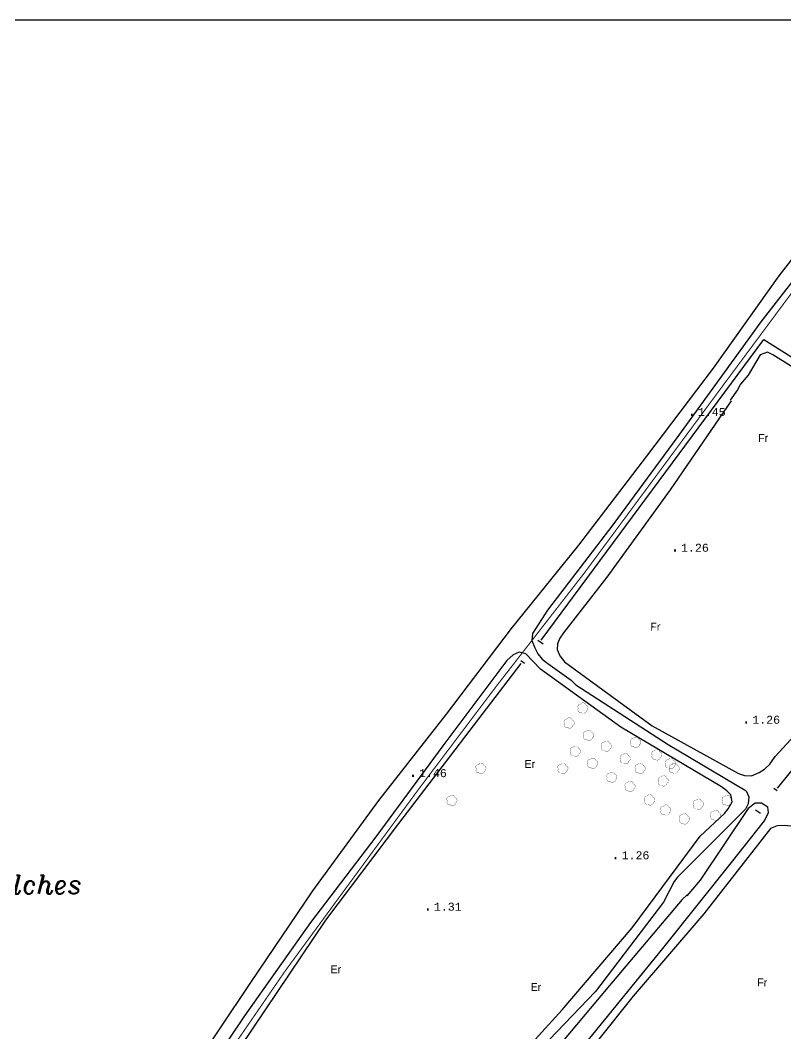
# Model space of a CAD drawing. Extents: x 742400 to 743200, y 4404200 to 4404700.
# Drawn here: x 742571.9 to 742715.3, y 4404510.2 to 4404700 of the extents above; entities that cross this region are included whole.
import ezdxf
from ezdxf.enums import TextEntityAlignment as Align

# ---------------------------------------------------------------- set-up
doc = ezdxf.new("R2010")
doc.units = 0
doc.header["$MEASUREMENT"] = 0
for name, color, linetype in [('2', 7, 'CONTINUOUS'), ('24', 7, 'CONTINUOUS'), ('33', 7, 'CONTINUOUS'), ('41', 7, 'CONTINUOUS'), ('42', 7, 'CONTINUOUS'), ('46', 7, 'CONTINUOUS'), ('50', 7, 'CONTINUOUS'), ('54', 7, 'CONTINUOUS'), ('6', 7, 'CONTINUOUS')]:
    doc.layers.add(name, color=color, linetype=linetype)
doc.styles.add('ITALICC', font='italicc', dxfattribs={"height": 0.2})
doc.styles.add('MONOTXT', font='monotxt', dxfattribs={"height": 0.2})
doc.styles.get("Standard").update_dxf_attribs({"font": 'txt', "height": 0.2})

msp = doc.modelspace()

# ---------------------------------------------------------------- linework, layer by layer
at = {"layer": '2', "color": 7, "linetype": 'Continuous'}
msp.add_3dface([(743199.9999999999, 4404200), (743199.9999999999, 4404700), (742399.9999999999, 4404700), (742399.9999999999, 4404200)], dxfattribs=at)
at = {"layer": '33', "color": 5, "linetype": 'Continuous', "extrusion": (0.7695616941165053, -0.638572469613696, 0), "const_width": 0.05, "elevation": -2241064.013632}
msp.add_lwpolyline([(3863848.046188422, 1.57), (3863781.475827149, 2.01)], dxfattribs=at)
at = {"layer": '33', "color": 5, "linetype": 'Continuous'}
for points in [[(742669.4999999999, 4404583.87, 1.74), (742711.2000000002, 4404640.18, 1.6), (742758.1199999999, 4404610.65, 1.34), (742713.72, 4404556.13, 1.56)], [(742607.92, 4404500, 2.17), (742611.0600000002, 4404504.54, 2.17), (742629.1800000002, 4404531.44, 1.94), (742642.86, 4404549.53, 1.9), (742665.74, 4404579.51, 1.74)]]:
    msp.add_polyline3d(points, dxfattribs=at)
at = {"layer": '41', "color": 3, "linetype": 'Continuous'}
for points in [[(742719.53, 4404633.2, 1.58), (742712.89, 4404637.35, 1.45), (742711.9400000002, 4404637.82, 1.43), (742710.5499999998, 4404637.31, 1.43), (742708.26, 4404633.55, 1.43), (742706.87, 4404631.81, 1.43), (742706.27, 4404630.76, 1.4), (742704.9200000002, 4404628.82, 1.4)], [(742705.1, 4404628.72, 1.64), (742693.6699999998, 4404612.06, 1.6), (742681.82, 4404595.68, 1.59), (742673.71, 4404585.27, 1.56), (742673.01, 4404584.25, 1.56), (742672.57, 4404583.22, 1.55), (742672.4899999999, 4404582.13, 1.55), (742672.9799999999, 4404580.97, 1.55), (742673.89, 4404579.82, 1.55), (742690.3, 4404567.86, 1.45), (742706.4799999999, 4404558.93, 1.45), (742707.61, 4404558.55, 1.47), (742708.91, 4404558.48, 1.51), (742710.32, 4404559.12, 1.51), (742711.36, 4404559.72, 1.53), (742712.3499999999, 4404560.66, 1.53), (742713.3200000002, 4404562.060000001, 1.54), (742727.3, 4404577.18, 1.72)], [(742769.94, 4404500, 2.15), (742773.2, 4404504.42, 2.11), (742775.79, 4404508.96, 2.11), (742776.0399999998, 4404510.03, 2.11), (742775.7099999998, 4404510.99, 2.11), (742758.57, 4404522.61, 1.94), (742741.7299999999, 4404533.57, 1.95), (742724.3299999998, 4404544.4, 1.9), (742717.7900000002, 4404548.51, 1.83), (742716.42, 4404549.05, 1.83), (742715.02, 4404549.13, 1.83), (742713.7, 4404549.07, 1.83), (742712.4999999999, 4404548.57, 1.83), (742699.9899999999, 4404532.63, 1.83), (742686.75, 4404517.21, 1.83), (742673.36, 4404500.45, 1.84), (742673.01, 4404500, 1.84)]]:
    msp.add_polyline3d(points, dxfattribs=at)
at = {"layer": '42', "color": 3, "linetype": 'Continuous', "const_width": 0.05}
for points, elevation in [([(742677.9500000002, 4404570.44), (742677.54, 4404570.17), (742677.27, 4404570.17), (742677.01, 4404570.32), (742676.7299999999, 4404570.32), (742676.5, 4404570.48), (742676.3699999999, 4404570.78), (742676.4400000002, 4404571.11), (742676.34, 4404571.37), (742676.3899999999, 4404571.62), (742676.6, 4404571.85), (742676.8999999998, 4404571.9), (742677.11, 4404572.11), (742677.4599999998, 4404572.14), (742677.7399999999, 4404572), (742677.91, 4404571.69), (742678.15, 4404571.55), (742678.29, 4404571.26), (742678.2299999999, 4404570.88), (742678.02, 4404570.68), (742677.9500000002, 4404570.44)], 1.75), ([(742675.3799999999, 4404567.66), (742674.97, 4404567.39), (742674.7, 4404567.39), (742674.44, 4404567.54), (742674.1599999998, 4404567.54), (742673.93, 4404567.7), (742673.8, 4404568), (742673.87, 4404568.33), (742673.7699999998, 4404568.59), (742673.82, 4404568.84), (742674.03, 4404569.07), (742674.3299999998, 4404569.12), (742674.5400000002, 4404569.33), (742674.89, 4404569.36), (742675.17, 4404569.22), (742675.3399999999, 4404568.91), (742675.58, 4404568.77), (742675.72, 4404568.48), (742675.66, 4404568.1), (742675.45, 4404567.9), (742675.3799999999, 4404567.66)], 1.75), ([(742679.01, 4404565.34), (742678.5999999999, 4404565.07), (742678.3299999998, 4404565.07), (742678.07, 4404565.22), (742677.7900000002, 4404565.22), (742677.56, 4404565.38), (742677.43, 4404565.68), (742677.4999999999, 4404566.01), (742677.4, 4404566.27), (742677.45, 4404566.52), (742677.66, 4404566.75), (742677.9599999998, 4404566.8), (742678.17, 4404567.01), (742678.5199999998, 4404567.04), (742678.8, 4404566.9), (742678.97, 4404566.59), (742679.21, 4404566.45), (742679.3499999999, 4404566.16), (742679.2900000002, 4404565.78), (742679.0799999998, 4404565.58), (742679.01, 4404565.34)], 1.75), ([(742682.35, 4404563.3), (742681.94, 4404563.03), (742681.67, 4404563.03), (742681.41, 4404563.18), (742681.13, 4404563.18), (742680.9, 4404563.34), (742680.7699999998, 4404563.64), (742680.84, 4404563.97), (742680.74, 4404564.23), (742680.7899999998, 4404564.48), (742681, 4404564.71), (742681.2999999998, 4404564.76), (742681.51, 4404564.97), (742681.86, 4404565), (742682.1399999999, 4404564.86), (742682.31, 4404564.55), (742682.55, 4404564.41), (742682.69, 4404564.12), (742682.63, 4404563.74), (742682.4199999998, 4404563.54), (742682.35, 4404563.3)], 1.75), ([(742687.8299999998, 4404564.04), (742687.4199999998, 4404563.77), (742687.1499999998, 4404563.77), (742686.8899999999, 4404563.92), (742686.61, 4404563.92), (742686.3799999999, 4404564.08), (742686.2499999999, 4404564.38), (742686.32, 4404564.71), (742686.2199999999, 4404564.97), (742686.27, 4404565.22), (742686.4799999999, 4404565.45), (742686.7800000001, 4404565.5), (742686.9899999999, 4404565.71), (742687.34, 4404565.74), (742687.6199999999, 4404565.6), (742687.79, 4404565.29), (742688.03, 4404565.15), (742688.1699999998, 4404564.86), (742688.11, 4404564.48), (742687.8999999998, 4404564.28), (742687.8299999998, 4404564.04)], 1.73), ([(742676.54, 4404562.36), (742676.1299999999, 4404562.09), (742675.8599999999, 4404562.09), (742675.5999999999, 4404562.24), (742675.3200000002, 4404562.24), (742675.0899999999, 4404562.4), (742674.9599999998, 4404562.7), (742675.03, 4404563.03), (742674.93, 4404563.29), (742674.9799999999, 4404563.54), (742675.19, 4404563.77), (742675.4899999999, 4404563.82), (742675.7, 4404564.03), (742676.05, 4404564.060000001), (742676.3299999998, 4404563.92), (742676.5, 4404563.61), (742676.74, 4404563.47), (742676.8799999999, 4404563.18), (742676.82, 4404562.8), (742676.6099999999, 4404562.6), (742676.54, 4404562.36)], 1.75), ([(742691.81, 4404561.69), (742691.4, 4404561.42), (742691.1299999999, 4404561.42), (742690.87, 4404561.57), (742690.59, 4404561.57), (742690.3599999999, 4404561.73), (742690.23, 4404562.03), (742690.3, 4404562.36), (742690.2, 4404562.62), (742690.2499999999, 4404562.87), (742690.4599999998, 4404563.1), (742690.76, 4404563.15), (742690.9699999999, 4404563.36), (742691.32, 4404563.39), (742691.6, 4404563.25), (742691.77, 4404562.94), (742692.01, 4404562.8), (742692.1499999998, 4404562.51), (742692.09, 4404562.13), (742691.8799999999, 4404561.93), (742691.81, 4404561.69)], 1.73), ([(742658.8499999999, 4404559.13), (742658.4400000002, 4404558.86), (742658.17, 4404558.86), (742657.9099999998, 4404559.01), (742657.6299999999, 4404559.01), (742657.3999999998, 4404559.17), (742657.27, 4404559.47), (742657.34, 4404559.8), (742657.2399999999, 4404560.060000001), (742657.29, 4404560.31), (742657.5, 4404560.54), (742657.8, 4404560.59), (742658.01, 4404560.8), (742658.36, 4404560.83), (742658.64, 4404560.69), (742658.81, 4404560.38), (742659.05, 4404560.24), (742659.19, 4404559.95), (742659.13, 4404559.57), (742658.92, 4404559.37), (742658.8499999999, 4404559.13)], 1.75), ([(742674.21, 4404559.12), (742673.8, 4404558.85), (742673.53, 4404558.85), (742673.27, 4404559), (742672.9899999999, 4404559), (742672.76, 4404559.16), (742672.6299999999, 4404559.46), (742672.7, 4404559.79), (742672.6, 4404560.05), (742672.65, 4404560.3), (742672.8599999999, 4404560.53), (742673.16, 4404560.58), (742673.3699999999, 4404560.79), (742673.7199999999, 4404560.82), (742673.9999999999, 4404560.68), (742674.17, 4404560.37), (742674.41, 4404560.23), (742674.55, 4404559.94), (742674.4899999999, 4404559.56), (742674.2799999998, 4404559.36), (742674.21, 4404559.12)], 1.75), ([(742679.78, 4404560.1), (742679.37, 4404559.83), (742679.0999999999, 4404559.83), (742678.8399999999, 4404559.98), (742678.56, 4404559.98), (742678.3299999998, 4404560.14), (742678.2, 4404560.44), (742678.27, 4404560.77), (742678.17, 4404561.03), (742678.2199999999, 4404561.28), (742678.43, 4404561.51), (742678.7299999999, 4404561.56), (742678.94, 4404561.77), (742679.2900000002, 4404561.8), (742679.57, 4404561.66), (742679.74, 4404561.35), (742679.98, 4404561.21), (742680.1199999999, 4404560.92), (742680.06, 4404560.54), (742679.8499999999, 4404560.34), (742679.78, 4404560.1)], 1.73), ([(742685.88, 4404560.99), (742685.4699999999, 4404560.72), (742685.2, 4404560.72), (742684.94, 4404560.87), (742684.6600000001, 4404560.87), (742684.43, 4404561.03), (742684.3, 4404561.33), (742684.3699999999, 4404561.66), (742684.27, 4404561.92), (742684.32, 4404562.17), (742684.53, 4404562.4), (742684.8299999998, 4404562.45), (742685.04, 4404562.66), (742685.3899999999, 4404562.69), (742685.67, 4404562.55), (742685.84, 4404562.24), (742686.08, 4404562.1), (742686.2199999999, 4404561.810000001), (742686.16, 4404561.43), (742685.95, 4404561.23), (742685.88, 4404560.99)], 1.73), ([(742688.6799999998, 4404559.13), (742688.2699999998, 4404558.86), (742688, 4404558.86), (742687.7399999999, 4404559.01), (742687.4599999998, 4404559.01), (742687.2299999999, 4404559.17), (742687.1, 4404559.47), (742687.1699999998, 4404559.8), (742687.07, 4404560.060000001), (742687.12, 4404560.31), (742687.3299999998, 4404560.54), (742687.63, 4404560.59), (742687.8399999999, 4404560.8), (742688.1899999998, 4404560.83), (742688.47, 4404560.69), (742688.64, 4404560.38), (742688.8799999999, 4404560.24), (742689.02, 4404559.95), (742688.9599999998, 4404559.57), (742688.75, 4404559.37), (742688.6799999998, 4404559.13)], 1.73), ([(742694.3699999999, 4404560.05), (742693.9599999998, 4404559.78), (742693.69, 4404559.78), (742693.4299999998, 4404559.93), (742693.15, 4404559.93), (742692.9199999998, 4404560.09), (742692.7900000002, 4404560.39), (742692.86, 4404560.72), (742692.7599999999, 4404560.98), (742692.81, 4404561.23), (742693.0199999998, 4404561.46), (742693.3200000002, 4404561.51), (742693.5299999998, 4404561.72), (742693.88, 4404561.75), (742694.1600000001, 4404561.61), (742694.3299999998, 4404561.3), (742694.57, 4404561.16), (742694.7099999998, 4404560.87), (742694.65, 4404560.49), (742694.44, 4404560.29), (742694.3699999999, 4404560.05)], 1.73), ([(742695.0799999998, 4404559.14), (742694.6700000002, 4404558.87), (742694.4, 4404558.87), (742694.14, 4404559.02), (742693.8599999999, 4404559.02), (742693.6299999999, 4404559.18), (742693.5, 4404559.48), (742693.5700000002, 4404559.810000001), (742693.4699999999, 4404560.07), (742693.5199999998, 4404560.32), (742693.73, 4404560.55), (742694.03, 4404560.6), (742694.24, 4404560.810000001), (742694.5899999999, 4404560.84), (742694.87, 4404560.7), (742695.0399999998, 4404560.39), (742695.2799999998, 4404560.25), (742695.4200000002, 4404559.96), (742695.3599999999, 4404559.58), (742695.15, 4404559.38), (742695.0799999998, 4404559.14)], 1.73), ([(742683.37, 4404557.48), (742682.96, 4404557.21), (742682.69, 4404557.21), (742682.4300000002, 4404557.36), (742682.15, 4404557.36), (742681.9200000002, 4404557.52), (742681.79, 4404557.82), (742681.86, 4404558.15), (742681.76, 4404558.41), (742681.8099999998, 4404558.66), (742682.02, 4404558.89), (742682.32, 4404558.94), (742682.53, 4404559.15), (742682.88, 4404559.18), (742683.16, 4404559.04), (742683.3299999998, 4404558.73), (742683.57, 4404558.59), (742683.7099999998, 4404558.3), (742683.65, 4404557.92), (742683.4399999998, 4404557.72), (742683.37, 4404557.48)], 1.73), ([(742686.79, 4404555.75), (742686.3799999999, 4404555.48), (742686.1099999999, 4404555.48), (742685.8499999999, 4404555.63), (742685.5700000002, 4404555.63), (742685.3399999999, 4404555.79), (742685.2099999998, 4404556.09), (742685.28, 4404556.42), (742685.18, 4404556.68), (742685.2299999999, 4404556.93), (742685.44, 4404557.16), (742685.7399999999, 4404557.21), (742685.95, 4404557.42), (742686.3, 4404557.45), (742686.5799999998, 4404557.310000001), (742686.75, 4404557), (742686.9899999999, 4404556.86), (742687.1299999999, 4404556.57), (742687.07, 4404556.19), (742686.86, 4404555.99), (742686.79, 4404555.75)], 1.73), ([(742693.0199999998, 4404556.81), (742692.6099999999, 4404556.54), (742692.34, 4404556.54), (742692.0799999998, 4404556.69), (742691.8, 4404556.69), (742691.57, 4404556.85), (742691.44, 4404557.15), (742691.5099999999, 4404557.48), (742691.4099999998, 4404557.74), (742691.4599999998, 4404557.99), (742691.6700000002, 4404558.22), (742691.9699999999, 4404558.27), (742692.1800000002, 4404558.48), (742692.53, 4404558.51), (742692.81, 4404558.37), (742692.9799999999, 4404558.060000001), (742693.22, 4404557.92), (742693.36, 4404557.63), (742693.3000000002, 4404557.25), (742693.0899999999, 4404557.05), (742693.0199999998, 4404556.81)], 1.73), ([(742653.42, 4404553.13), (742653.01, 4404552.86), (742652.7399999999, 4404552.86), (742652.4799999999, 4404553.01), (742652.2, 4404553.01), (742651.9699999999, 4404553.17), (742651.8399999999, 4404553.47), (742651.91, 4404553.8), (742651.81, 4404554.06), (742651.8599999999, 4404554.310000001), (742652.0699999998, 4404554.54), (742652.3699999999, 4404554.59), (742652.58, 4404554.8), (742652.93, 4404554.83), (742653.2099999998, 4404554.69), (742653.38, 4404554.38), (742653.62, 4404554.24), (742653.7599999999, 4404553.95), (742653.7, 4404553.57), (742653.4899999999, 4404553.37), (742653.42, 4404553.13)], 1.75), ([(742690.4599999998, 4404553.25), (742690.0499999998, 4404552.98), (742689.7799999998, 4404552.98), (742689.5199999998, 4404553.13), (742689.24, 4404553.13), (742689.0099999999, 4404553.29), (742688.8799999999, 4404553.59), (742688.95, 4404553.92), (742688.8499999999, 4404554.18), (742688.9, 4404554.43), (742689.1099999999, 4404554.66), (742689.4100000001, 4404554.71), (742689.6199999999, 4404554.92), (742689.97, 4404554.95), (742690.2499999999, 4404554.81), (742690.42, 4404554.5), (742690.66, 4404554.36), (742690.7999999998, 4404554.07), (742690.74, 4404553.69), (742690.5299999998, 4404553.49), (742690.4599999998, 4404553.25)], 1.73), ([(742699.5999999999, 4404552.44), (742699.19, 4404552.17), (742698.92, 4404552.17), (742698.66, 4404552.32), (742698.3799999999, 4404552.32), (742698.15, 4404552.48), (742698.0199999998, 4404552.78), (742698.0899999999, 4404553.11), (742697.9899999999, 4404553.37), (742698.04, 4404553.62), (742698.25, 4404553.85), (742698.55, 4404553.9), (742698.76, 4404554.11), (742699.1099999999, 4404554.14), (742699.39, 4404554), (742699.5600000002, 4404553.69), (742699.8, 4404553.55), (742699.94, 4404553.26), (742699.8799999999, 4404552.88), (742699.67, 4404552.68), (742699.5999999999, 4404552.44)], 1.73), ([(742704.98, 4404553.13), (742704.5700000002, 4404552.86), (742704.2999999998, 4404552.86), (742704.04, 4404553.01), (742703.7599999999, 4404553.01), (742703.53, 4404553.17), (742703.4, 4404553.47), (742703.47, 4404553.8), (742703.37, 4404554.06), (742703.42, 4404554.310000001), (742703.63, 4404554.54), (742703.93, 4404554.59), (742704.14, 4404554.8), (742704.49, 4404554.83), (742704.77, 4404554.69), (742704.94, 4404554.38), (742705.18, 4404554.24), (742705.32, 4404553.95), (742705.26, 4404553.57), (742705.0499999998, 4404553.37), (742704.98, 4404553.13)], 1.73), ([(742693.48, 4404551.33), (742693.07, 4404551.06), (742692.8, 4404551.06), (742692.54, 4404551.21), (742692.2600000001, 4404551.21), (742692.03, 4404551.37), (742691.8999999998, 4404551.67), (742691.9699999999, 4404552), (742691.87, 4404552.26), (742691.9199999998, 4404552.51), (742692.13, 4404552.74), (742692.4299999998, 4404552.79), (742692.64, 4404553), (742692.9899999999, 4404553.03), (742693.2699999998, 4404552.89), (742693.44, 4404552.58), (742693.68, 4404552.44), (742693.82, 4404552.15), (742693.7599999999, 4404551.77), (742693.55, 4404551.57), (742693.48, 4404551.33)], 1.73), ([(742696.9799999999, 4404549.7), (742696.57, 4404549.43), (742696.2999999998, 4404549.43), (742696.04, 4404549.58), (742695.76, 4404549.58), (742695.5299999998, 4404549.74), (742695.4000000001, 4404550.04), (742695.4699999999, 4404550.37), (742695.3699999999, 4404550.63), (742695.4200000002, 4404550.88), (742695.6299999999, 4404551.11), (742695.9300000002, 4404551.16), (742696.1399999999, 4404551.37), (742696.4899999999, 4404551.4), (742696.77, 4404551.26), (742696.94, 4404550.95), (742697.1799999998, 4404550.81), (742697.3199999998, 4404550.52), (742697.2599999999, 4404550.14), (742697.05, 4404549.94), (742696.9799999999, 4404549.7)], 1.73), ([(742702.8399999999, 4404550.32), (742702.43, 4404550.05), (742702.16, 4404550.05), (742701.9, 4404550.2), (742701.62, 4404550.2), (742701.39, 4404550.36), (742701.26, 4404550.66), (742701.33, 4404550.99), (742701.2299999999, 4404551.25), (742701.28, 4404551.5), (742701.4899999999, 4404551.73), (742701.79, 4404551.78), (742701.9999999999, 4404551.99), (742702.35, 4404552.02), (742702.63, 4404551.88), (742702.8000000002, 4404551.57), (742703.04, 4404551.43), (742703.18, 4404551.14), (742703.12, 4404550.76), (742702.9099999998, 4404550.560000001), (742702.8399999999, 4404550.32)], 1.73)]:
    msp.add_lwpolyline(points, dxfattribs=dict(at, elevation=elevation))
at = {"layer": '42', "color": 3, "linetype": 'Continuous'}
for points in [[(742670.93, 4404500, 2.62), (742679.16, 4404509.99, 2.61), (742692.29, 4404526.15, 2.61), (742705.1500000001, 4404542.25, 2.58), (742711.3299999998, 4404550.03, 2.41), (742712.0799999998, 4404551.57, 2.38), (742711.9899999999, 4404552.59, 2.38), (742710.79, 4404553.33, 2.38), (742709.5999999999, 4404553.32, 2.38), (742708.2799999998, 4404552.34, 2.38), (742699.27, 4404538.95, 2.03), (742696.82, 4404535.96, 1.88)], [(742696.87, 4404536.2, 1.73), (742695.9500000002, 4404535.28, 1.73), (742682.3, 4404519.2, 2.48), (742668.63, 4404502.91, 2.62), (742665.81, 4404500, 2.62)]]:
    msp.add_polyline3d(points, dxfattribs=at)
at = {"layer": '46', "color": 7, "linetype": 'Continuous', "const_width": 0.2}
msp.add_lwpolyline([(742606.4599999998, 4404500), (742621.55, 4404521.92), (742633, 4404537.53), (742646.56, 4404555.98), (742660.89, 4404574.97), (742677.52, 4404596.37), (742703.88, 4404632), (742754.2199999999, 4404699.84)], dxfattribs=at)
at = {"layer": '54', "color": 1, "linetype": 'Continuous'}
for p, q in [((742668.87, 4404583.88, 1.49), (742669.88, 4404583.19, 1.49)), ((742666.3799999999, 4404579.5, 1.49), (742665.67, 4404580.02, 1.49)), ((742713.0799999998, 4404556.18, 1.51), (742713.74, 4404555.74, 1.51)), ((742710.58, 4404551.42, 1.51), (742709.69, 4404552.02, 1.51))]:
    msp.add_line(p, q, dxfattribs=at)
at = {"layer": '6', "color": 7, "linetype": 'Continuous'}
for points in [[(742601.8399999999, 4404500, 2.18), (742603.23, 4404502.01, 2.17), (742615.09, 4404519.75, 2.07), (742626.7399999999, 4404536.92, 1.96), (742639.11, 4404553.84, 1.88), (742651.79, 4404569.99, 1.85), (742663.92, 4404586.04, 1.91), (742676.53, 4404601.69, 1.9), (742689.31, 4404618.33, 1.9), (742701.8, 4404634.81, 1.9), (742714.0700000002, 4404652.13, 1.81), (742726.86, 4404668.51, 1.63), (742739.7199999999, 4404685.36, 1.43), (742741.5799999998, 4404688.1, 1.38)], [(742723.4799999999, 4404659.95, 1.15), (742710.6399999999, 4404643.48, 1), (742706.92, 4404638.34, 0.97), (742694.94, 4404621.75, 1.08), (742682.96, 4404605.51, 1.09), (742670.7099999998, 4404589.52, 1.26), (742667.8899999999, 4404585.14, 1.28), (742667.77, 4404583.83, 1.28), (742668.32, 4404582.42, 1.28), (742668.8599999999, 4404581.34, 1.28), (742669.67, 4404580.35, 1.28), (742670.73, 4404579.52, 1.28), (742675.1099999999, 4404576.41, 1.28), (742675.99, 4404575.53, 1.28), (742693.3000000002, 4404564.33, 1.27), (742707.89, 4404555.63, 1.48), (742708.4, 4404554.53, 1.48), (742708.26, 4404553.21, 1.48), (742707.7699999998, 4404552.25, 1.48), (742695.0399999998, 4404539.46, 1.49), (742694.43, 4404538.65, 1.49), (742692.42, 4404534.8, 1.49), (742679.68, 4404518.04, 1.49), (742665.23, 4404503, 1.67)], [(742660.16, 4404500, 1.9), (742673.46, 4404514.6, 1.83), (742686.54, 4404529.98, 1.8), (742699.27, 4404547.19, 1.89), (742703.8599999999, 4404551.44, 1.84), (742704.5700000002, 4404552.27, 1.84), (742705.26, 4404553.6, 1.8), (742705.02, 4404554.89, 1.8), (742704.2799999998, 4404555.63, 1.8), (742703.2599999999, 4404556.39, 1.8), (742684.44, 4404567.560000001, 1.8), (742669.3699999999, 4404578.46, 1.76), (742666.66, 4404581.34, 1.76), (742665.38, 4404581.63, 1.76), (742664.2699999998, 4404581.12, 1.76), (742663.0899999999, 4404580.1, 1.76), (742651.0600000002, 4404564.060000001, 1.68), (742638.52, 4404547.04, 1.69), (742626.3, 4404531.01, 1.67), (742613.93, 4404513.49, 1.68), (742604.84, 4404500, 1.78)]]:
    msp.add_polyline3d(points, dxfattribs=at)

# ---------------------------------------------------------------- texts
at = {"layer": '24', "color": 7, "linetype": 'Continuous', "style": 'MONOTXT'}
for s, height, p in [('1.45                        ', 1.5, (742698.8699999999, 4404625.87, 1.45)), ('.                           ', 1.99, (742696.87, 4404625.87, 1.45)), ('.                           ', 1.99, (742693.72, 4404600.44, 1.26)), ('1.26                        ', 1.5, (742695.7199999999, 4404600.44, 1.26)), ('.                           ', 1.99, (742707.07, 4404568.22, 1.26)), ('1.26                        ', 1.5, (742709.07, 4404568.22, 1.26)), ('1.46                        ', 1.5, (742646.6299999999, 4404558.22, 1.46)), ('.                           ', 1.99, (742644.63, 4404558.22, 1.46)), ('1.26                        ', 1.5, (742684.5899999999, 4404542.83, 1.26)), ('.                           ', 1.99, (742682.59, 4404542.83, 1.26)), ('1.31                        ', 1.5, (742649.41, 4404533.2, 1.31)), ('.                           ', 1.99, (742647.4100000001, 4404533.2, 1.31))]:
    msp.add_text(s, height=height, dxfattribs=at).set_placement(p)
at = {"layer": '42', "color": 7, "linetype": 'Continuous'}
for s, p in [('Fr                          ', (742710.1499999998, 4404621.01, 1.75)), ('Fr                          ', (742689.95, 4404585.67, 1.76)), ('Er                          ', (742666.3799999999, 4404559.94, 1.76)), ('Er                          ', (742630.0400000002, 4404521.48, 1.77)), ('Er                          ', (742667.53, 4404518.16, 1.76)), ('Fr                          ', (742709.99, 4404519.02, 1.76))]:
    msp.add_text(s, height=1.49, rotation=359.7900000066, dxfattribs=at).set_placement(p)
at = {"layer": '50', "color": 7, "linetype": 'Continuous', "style": 'ITALICC'}
msp.add_text('Chilches', height=3.5, dxfattribs=at).set_placement((742572.7699999998, 4404538.13), align=Align.MIDDLE)

doc.saveas('drawing.dxf')
